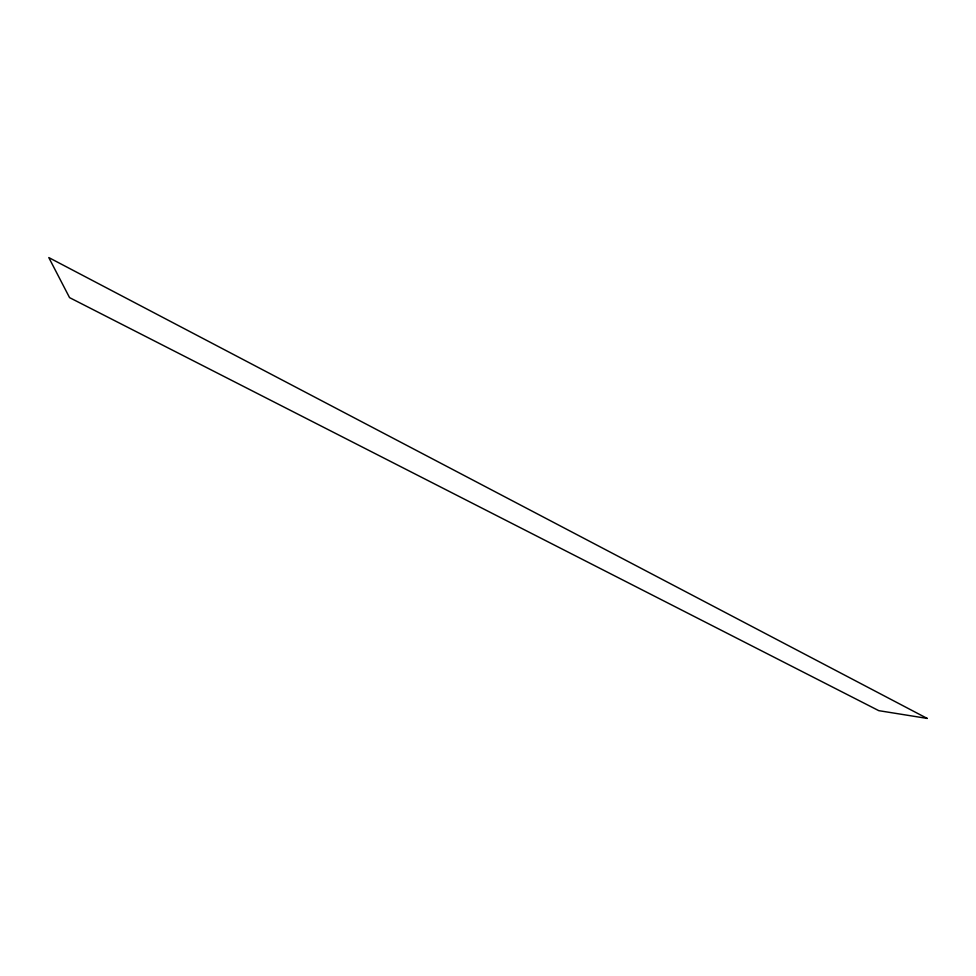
<?xml version="1.0" encoding="UTF-8"?>
<svg xmlns="http://www.w3.org/2000/svg" width="976" height="976" viewBox="0 0 976 976"><rect width="100%" height="100%" fill="white"/><g stroke="black" fill="none" stroke-linecap="round" stroke-linejoin="round"><path stroke-width="1.46" d="M927.2 718.421L878.79 710.662L69.552 297.619L48.8 257.579L927.2 718.421"/></g></svg>
